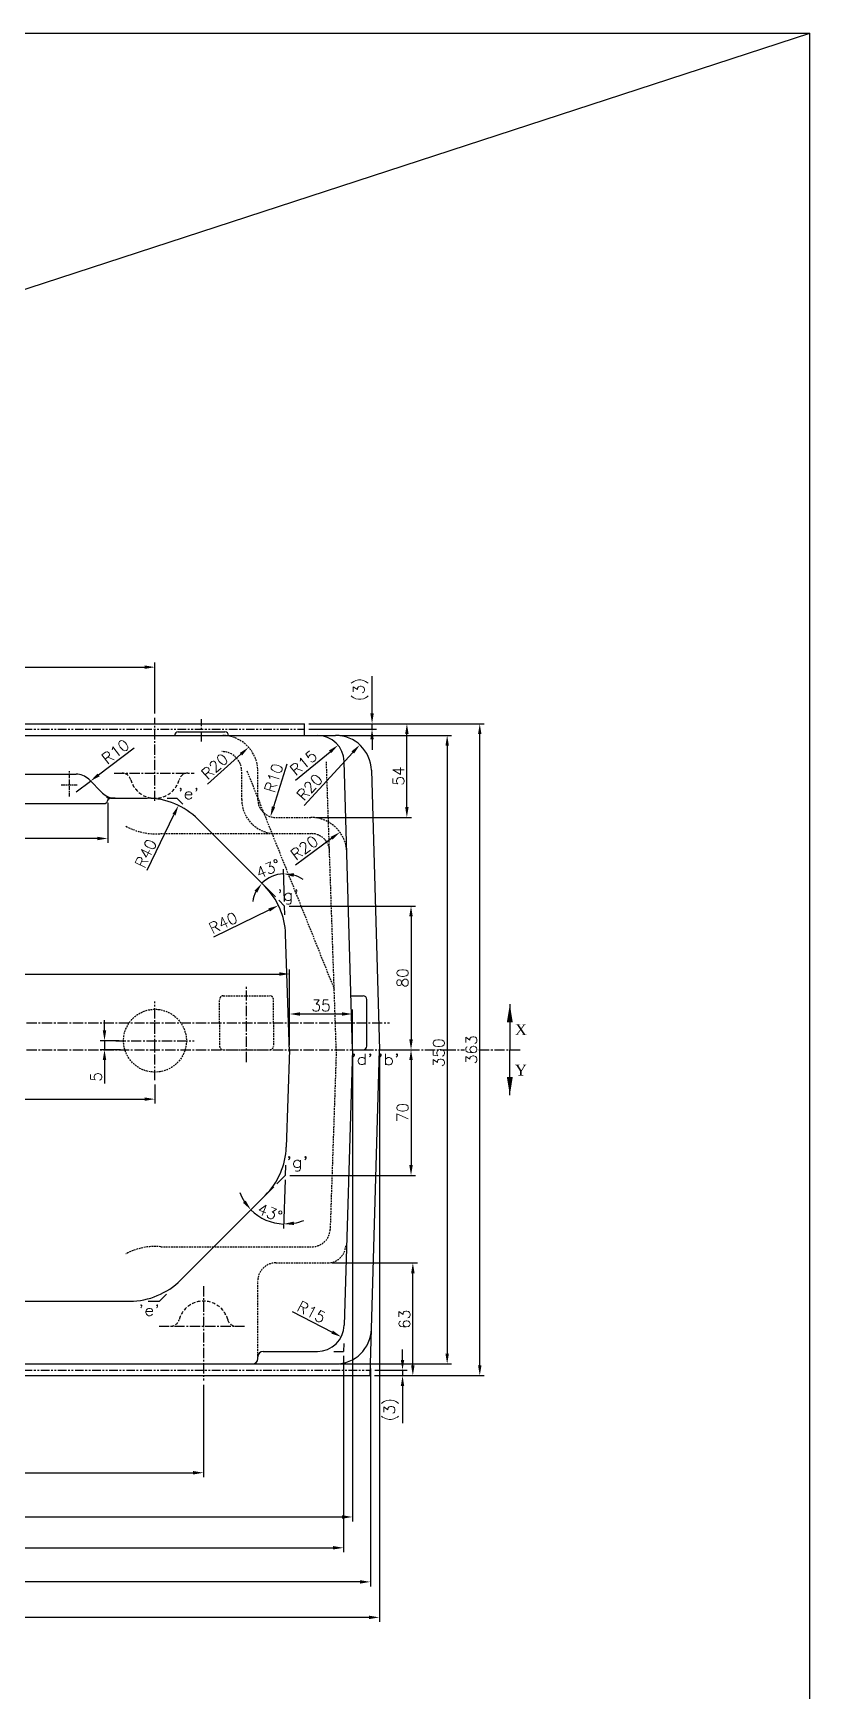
# Model space of a CAD drawing. Header units: millimetres. Extents: x -3508 to 12243, y -3609 to 4092.
# Drawn here: x 7587 to 8020, y 3169 to 4092 of the extents above; entities that cross this region are included whole.
import ezdxf

# ---------------------------------------------------------------- set-up
doc = ezdxf.new("R2010")
doc.units = ezdxf.units.MM
doc.header["$LTSCALE"] = 0.3
doc.header["$PDSIZE"] = -50
for name, pattern in [('CENTER2', [28.575, 19.05, -3.175, 3.175, -3.175]), ('HIDDEN', [9.525, 6.35, -3.175]), ('HIDDEN2', [4.7625, 3.175, -1.5875]), ('PHANTOM2', [31.75, 15.875, -3.175, 3.175, -3.175, 3.175, -3.175])]:
    doc.linetypes.add(name, pattern=pattern)
for name, color, linetype in [('center', 1, 'CENTER2'), ('CHAIN ...', 8, 'PHANTOM2'), ('h', 4, 'HIDDEN'), ('hidden', 4, 'HIDDEN2'), ('ht', 6, 'Continuous')]:
    doc.layers.add(name, color=color, linetype=linetype)
doc.styles.add('ROMANTIC', font='romantic.ttf')
doc.styles.add('rs', font='romans.shx')
doc.styles.get("Standard").update_dxf_attribs({"font": 'romans.shx', "width": 1.2})
doc.dimstyles.new('ISO-25', dxfattribs={"dimscale": 2.5, "dimtxt": 2.5, "dimasz": 2.5, "dimexe": 0.7, "dimexo": 0.625, "dimtad": 1, "dimdec": 3, "dimlfac": -1, "dimzin": 9, "dimdsep": 46, "dimtxsty": 'Standard', "dimcen": 2.5, "dimclrd": 1, "dimclre": 1, "dimclrt": 7, "dimazin": 0, "dimtfac": 0.65, "dimtdec": 3, "dimtmove": 0, "dimatfit": 3, "dimfxl": 0, "dimtolj": 1, "dimarcsym": 0})
doc.dimstyles.new('sarab', dxfattribs={"dimscale": 3, "dimtxt": 2.5, "dimasz": 2.3, "dimexe": 1, "dimexo": 1, "dimtad": 1, "dimdec": 3, "dimdsep": 46, "dimtxsty": 'rs', "dimcen": 0, "dimclrd": 1, "dimclre": 1, "dimclrt": 7, "dimadec": 3, "dimazin": 2, "dimtfac": 1, "dimtdec": 3, "dimtmove": 0, "dimatfit": 3, "dimfxl": 0, "dimarcsym": 0})

# ---------------------------------------------------------------- blocks, each defined once
blk = doc.blocks.new('*D477')
at = {"color": 1, "lineweight": -2, "transparency": 16777216}
for p, q in [((7759.9, 3355.27), (7759.9, 3245.92)), ((7170.9, 3292.27), (7170.9, 3245.92)), ((7176.65, 3248.42), (7754.15, 3248.42))]:
    blk.add_line(p, q, dxfattribs=at)
at = {"color": 1, "transparency": 16777216}
for points in [[(7176.65, 3249.38), (7176.65, 3247.47), (7170.9, 3248.42)], [(7754.15, 3249.38), (7754.15, 3247.47), (7759.9, 3248.42)]]:
    blk.add_solid(points, dxfattribs=at)
at = {"layer": 'Defpoints', "color": 0, "transparency": 16777216}
for p in [(7759.9, 3357.77), (7170.9, 3294.77), (7759.9, 3248.42)]:
    blk.add_point(p, dxfattribs=at)
at = {"color": 7, "transparency": 16777216, "insert": (7468.62, 3253.11), "char_height": 6.25, "attachment_point": 5, "style": 'rs'}
blk.add_mtext('589', dxfattribs=at)
blk = doc.blocks.new('*D384')
at = {"color": 1, "lineweight": -2, "transparency": 16777216}
for p, q in [((7774.9, 3348.27), (7774.9, 3226.94)), ((7170.9, 3292.27), (7170.9, 3226.94)), ((7769.15, 3229.44), (7176.65, 3229.44))]:
    blk.add_line(p, q, dxfattribs=at)
at = {"color": 1, "transparency": 16777216}
for points in [[(7176.65, 3230.4), (7176.65, 3228.48), (7170.9, 3229.44)], [(7769.15, 3230.4), (7769.15, 3228.48), (7774.9, 3229.44)]]:
    blk.add_solid(points, dxfattribs=at)
at = {"layer": 'Defpoints', "color": 0, "transparency": 16777216}
for p in [(7774.9, 3350.77), (7170.9, 3294.77), (7170.9, 3229.44)]:
    blk.add_point(p, dxfattribs=at)
at = {"color": 7, "transparency": 16777216, "insert": (7477.29, 3234.13), "char_height": 6.25, "attachment_point": 5, "style": 'rs'}
blk.add_mtext('604', dxfattribs=at)
blk = doc.blocks.new('*D478')
at = {"color": 1, "lineweight": -2, "transparency": 16777216}
for p, q in [((7779.9, 3523.27), (7779.9, 3207.16)), ((7170.9, 3292.27), (7170.9, 3207.16)), ((7774.15, 3209.66), (7176.65, 3209.66))]:
    blk.add_line(p, q, dxfattribs=at)
at = {"color": 1, "transparency": 16777216}
for points in [[(7176.65, 3210.62), (7176.65, 3208.7), (7170.9, 3209.66)], [(7774.15, 3210.62), (7774.15, 3208.7), (7779.9, 3209.66)]]:
    blk.add_solid(points, dxfattribs=at)
at = {"layer": 'Defpoints', "color": 0, "transparency": 16777216}
for p in [(7779.9, 3525.77), (7170.9, 3294.77), (7170.9, 3209.66)]:
    blk.add_point(p, dxfattribs=at)
at = {"color": 7, "transparency": 16777216, "insert": (7476.89, 3214.35), "char_height": 6.25, "attachment_point": 5, "style": 'rs'}
blk.add_mtext('609', dxfattribs=at)
blk = doc.blocks.new('*D479')
at = {"color": 1, "lineweight": -2, "transparency": 16777216}
for p, q in [((7626.79, 3536.52), (7626.79, 3542.27)), ((7634.9, 3530.77), (7624.29, 3530.77)), ((7626.79, 3530.77), (7626.79, 3525.77)), ((7635.63, 3525.77), (7624.29, 3525.77)), ((7626.79, 3520.02), (7626.79, 3506.98))]:
    blk.add_line(p, q, dxfattribs=at)
at = {"color": 1, "transparency": 16777216}
for points in [[(7625.83, 3536.52), (7627.75, 3536.52), (7626.79, 3530.77)], [(7625.83, 3520.02), (7627.75, 3520.02), (7626.79, 3525.77)]]:
    blk.add_solid(points, dxfattribs=at)
at = {"layer": 'Defpoints', "color": 0, "transparency": 16777216}
for p in [(7637.4, 3530.77), (7626.79, 3525.77), (7638.13, 3525.77)]:
    blk.add_point(p, dxfattribs=at)
at = {"color": 7, "transparency": 16777216, "insert": (7622.1, 3510.63), "char_height": 6.25, "attachment_point": 5, "rotation": 90, "style": 'rs'}
blk.add_mtext('5', dxfattribs=at)
blk = doc.blocks.new('*D487')
at = {"color": 1, "lineweight": -2, "transparency": 16777216}
for p, q in [((7729.88, 3528.27), (7729.88, 3548.15)), ((7735.63, 3545.65), (7759.15, 3545.65)), ((7764.9, 3528.27), (7764.9, 3548.15))]:
    blk.add_line(p, q, dxfattribs=at)
at = {"color": 1, "transparency": 16777216}
for points in [[(7735.63, 3546.6), (7735.63, 3544.69), (7729.88, 3545.65)], [(7759.15, 3546.6), (7759.15, 3544.69), (7764.9, 3545.65)]]:
    blk.add_solid(points, dxfattribs=at)
at = {"layer": 'Defpoints', "color": 0, "transparency": 16777216}
for p in [(7764.9, 3545.65), (7729.88, 3525.77), (7764.9, 3525.77)]:
    blk.add_point(p, dxfattribs=at)
at = {"color": 7, "transparency": 16777216, "insert": (7747.39, 3550.33), "char_height": 6.25, "attachment_point": 5, "style": 'rs'}
blk.add_mtext('35', dxfattribs=at)
blk = doc.blocks.new('*D707')
at = {"color": 1, "lineweight": -2, "transparency": 16777216}
for p, q in [((7654.9, 3506.39), (7654.9, 3495.74)), ((7356.65, 3498.24), (7649.15, 3498.24))]:
    blk.add_line(p, q, dxfattribs=at)
at = {"color": 1, "transparency": 16777216}
for points in [[(7356.65, 3499.2), (7356.65, 3497.29), (7350.9, 3498.24)], [(7649.15, 3499.2), (7649.15, 3497.29), (7654.9, 3498.24)]]:
    blk.add_solid(points, dxfattribs=at)
at = {"layer": 'Defpoints', "color": 0, "transparency": 16777216}
for p in [(7654.9, 3508.89), (7350.9, 3498.24), (7654.9, 3498.24)]:
    blk.add_point(p, dxfattribs=at)
at = {"color": 7, "transparency": 16777216, "insert": (7502.9, 3502.93), "char_height": 6.25, "attachment_point": 5, "style": 'rs'}
blk.add_mtext('304', dxfattribs=at)
blk = doc.blocks.new('*D708')
at = {"color": 1, "lineweight": -2, "transparency": 16777216}
for p, q in [((7199.9, 3523.27), (7199.9, 3263.07)), ((7764.9, 3523.27), (7764.9, 3263.07)), ((7205.65, 3265.57), (7759.15, 3265.57))]:
    blk.add_line(p, q, dxfattribs=at)
at = {"color": 1, "transparency": 16777216}
for points in [[(7205.65, 3266.53), (7205.65, 3264.61), (7199.9, 3265.57)], [(7759.15, 3266.53), (7759.15, 3264.61), (7764.9, 3265.57)]]:
    blk.add_solid(points, dxfattribs=at)
at = {"layer": 'Defpoints', "color": 0, "transparency": 16777216}
for p in [(7199.9, 3525.77), (7764.9, 3525.77), (7764.9, 3265.57)]:
    blk.add_point(p, dxfattribs=at)
at = {"color": 7, "transparency": 16777216, "insert": (7484.48, 3270.26), "char_height": 6.25, "attachment_point": 5, "style": 'rs'}
blk.add_mtext('565', dxfattribs=at)
blk = doc.blocks.new('*D711')
at = {"color": 1, "lineweight": -2, "transparency": 16777216}
for p, q in [((7520.4, 3661.57), (7520.4, 3640.87)), ((7628.57, 3663.27), (7628.57, 3640.87)), ((7622.82, 3643.37), (7526.15, 3643.37))]:
    blk.add_line(p, q, dxfattribs=at)
at = {"color": 1, "transparency": 16777216}
for points in [[(7526.15, 3644.33), (7526.15, 3642.41), (7520.4, 3643.37)], [(7622.82, 3644.33), (7622.82, 3642.41), (7628.57, 3643.37)]]:
    blk.add_solid(points, dxfattribs=at)
at = {"layer": 'Defpoints', "color": 0, "transparency": 16777216}
for p in [(7628.57, 3665.77), (7520.4, 3664.07), (7520.4, 3643.37)]:
    blk.add_point(p, dxfattribs=at)
at = {"color": 7, "transparency": 16777216, "insert": (7574.49, 3648.06), "char_height": 6.25, "attachment_point": 5, "style": 'rs'}
blk.add_mtext('108', dxfattribs=at)
blk = doc.blocks.new('*D712')
at = {"color": 1, "lineweight": -2, "transparency": 16777216}
for p, q in [((7729.64, 3605.77), (7800.02, 3605.77)), ((7797.52, 3600.02), (7797.52, 3531.52)), ((7782.4, 3525.77), (7800.02, 3525.77))]:
    blk.add_line(p, q, dxfattribs=at)
at = {"color": 1, "transparency": 16777216}
for points in [[(7796.56, 3600.02), (7798.48, 3600.02), (7797.52, 3605.77)], [(7796.56, 3531.52), (7798.48, 3531.52), (7797.52, 3525.77)]]:
    blk.add_solid(points, dxfattribs=at)
at = {"layer": 'Defpoints', "color": 0, "transparency": 16777216}
for p in [(7727.14, 3605.77), (7779.9, 3525.77), (7797.52, 3525.77)]:
    blk.add_point(p, dxfattribs=at)
at = {"color": 7, "transparency": 16777216, "insert": (7792.83, 3565.77), "char_height": 6.25, "attachment_point": 5, "rotation": 90, "style": 'rs'}
blk.add_mtext('80', dxfattribs=at)
blk = doc.blocks.new('*D713')
at = {"color": 1, "lineweight": -2, "transparency": 16777216}
for p, q in [((7797.52, 3520.02), (7797.52, 3461.52)), ((7729.98, 3455.77), (7800.02, 3455.77))]:
    blk.add_line(p, q, dxfattribs=at)
at = {"color": 1, "transparency": 16777216}
for points in [[(7796.56, 3520.02), (7798.48, 3520.02), (7797.52, 3525.77)], [(7796.56, 3461.52), (7798.48, 3461.52), (7797.52, 3455.77)]]:
    blk.add_solid(points, dxfattribs=at)
at = {"layer": 'Defpoints', "color": 0, "transparency": 16777216}
for p in [(7797.52, 3525.77), (7727.48, 3455.77), (7797.52, 3455.77)]:
    blk.add_point(p, dxfattribs=at)
at = {"color": 7, "transparency": 16777216, "insert": (7792.83, 3490.77), "char_height": 6.25, "attachment_point": 5, "rotation": 90, "style": 'rs'}
blk.add_mtext('70', dxfattribs=at)
blk = doc.blocks.new('*D714')
at = {"color": 1, "lineweight": -2, "transparency": 16777216}
for p, q in [((7722.08, 3610.83), (7712.67, 3620.24)), ((7727.05, 3608.27), (7726.44, 3626.21))]:
    blk.add_line(p, q, dxfattribs=at)
for start, end in [(91.96366, 135), (55.10481, 73.53423), (153.42942, 171.85885)]:
    blk.add_arc((7727.14, 3605.77), 17.95, start, end, dxfattribs=at)
at = {"color": 1, "transparency": 16777216}
for points in [[(7710.3, 3614.36), (7711.86, 3613.24), (7714.44, 3618.47)], [(7732.1, 3622.04), (7732.35, 3623.94), (7726.52, 3623.72)]]:
    blk.add_solid(points, dxfattribs=at)
at = {"layer": 'Defpoints', "color": 0, "transparency": 16777216}
for p in [(7722.1, 3623), (7723.85, 3609.06), (7727.14, 3605.77), (7727.14, 3605.77), (7727.31, 3600.87)]:
    blk.add_point(p, dxfattribs=at)
at = {"color": 7, "transparency": 16777216, "insert": (7718.04, 3626.51), "char_height": 6.25, "attachment_point": 5, "rotation": 23.69361, "style": 'rs'}
blk.add_mtext('43%%D', dxfattribs=at)
blk = doc.blocks.new('*D715')
at = {"color": 1, "lineweight": -2, "transparency": 16777216}
for p, q in [((7727.39, 3453.27), (7726.47, 3426.21)), ((7721.09, 3449.38), (7706.56, 3434.86))]:
    blk.add_line(p, q, dxfattribs=at)
for start, end in [(200.62356, 212.81178), (225, 268.03634), (280.22456, 292.41278)]:
    blk.add_arc((7727.48, 3455.77), 27.08, start, end, dxfattribs=at)
at = {"color": 1, "transparency": 16777216}
for points in [[(7705.47, 3441.7), (7703.97, 3440.5), (7708.33, 3436.62)], [(7732.36, 3428.17), (7732.22, 3430.08), (7726.55, 3428.71)]]:
    blk.add_solid(points, dxfattribs=at)
at = {"layer": 'Defpoints', "color": 0, "transparency": 16777216}
for p in [(7727.68, 3461.5), (7727.48, 3455.77), (7727.48, 3455.77), (7722.86, 3451.15), (7713.67, 3432.48)]:
    blk.add_point(p, dxfattribs=at)
at = {"color": 7, "transparency": 16777216, "insert": (7718.96, 3435.06), "char_height": 6.25, "attachment_point": 5, "rotation": 337.63419, "style": 'rs'}
blk.add_mtext('43%%D', dxfattribs=at)
blk = doc.blocks.new('*D716')
at = {"color": 1, "lineweight": -2, "transparency": 16777216}
for p, q in [((7757.96, 3700.77), (7820.15, 3700.77)), ((7817.65, 3695.02), (7817.65, 3356.52)), ((7757.96, 3350.77), (7820.15, 3350.77))]:
    blk.add_line(p, q, dxfattribs=at)
at = {"color": 1, "transparency": 16777216}
for points in [[(7816.7, 3695.02), (7818.61, 3695.02), (7817.65, 3700.77)], [(7816.7, 3356.52), (7818.61, 3356.52), (7817.65, 3350.77)]]:
    blk.add_solid(points, dxfattribs=at)
at = {"layer": 'Defpoints', "color": 0, "transparency": 16777216}
for p in [(7755.46, 3700.77), (7755.46, 3350.77), (7817.65, 3350.77)]:
    blk.add_point(p, dxfattribs=at)
at = {"color": 7, "transparency": 16777216, "insert": (7812.97, 3524.05), "char_height": 6.25, "attachment_point": 5, "rotation": 90, "style": 'rs'}
blk.add_mtext('350', dxfattribs=at)
blk = doc.blocks.new('*D717')
at = {"color": 1, "lineweight": -2, "transparency": 16777216}
for p, q in [((7740.65, 3707.27), (7838.3, 3707.27)), ((7835.8, 3350.02), (7835.8, 3701.52)), ((7777.21, 3344.27), (7838.3, 3344.27))]:
    blk.add_line(p, q, dxfattribs=at)
at = {"color": 1, "transparency": 16777216}
for points in [[(7834.84, 3701.52), (7836.76, 3701.52), (7835.8, 3707.27)], [(7834.84, 3350.02), (7836.76, 3350.02), (7835.8, 3344.27)]]:
    blk.add_solid(points, dxfattribs=at)
at = {"layer": 'Defpoints', "color": 0, "transparency": 16777216}
for p in [(7738.15, 3707.27), (7835.8, 3707.27), (7774.71, 3344.27)]:
    blk.add_point(p, dxfattribs=at)
at = {"color": 7, "transparency": 16777216, "insert": (7831.11, 3525.77), "char_height": 6.25, "attachment_point": 5, "rotation": 90, "style": 'rs'}
blk.add_mtext('363', dxfattribs=at)
blk = doc.blocks.new('*D718')
at = {"color": 1, "lineweight": -2, "transparency": 16777216}
for p, q in [((7775.81, 3713.02), (7775.81, 3733.8)), ((7740.65, 3707.27), (7778.31, 3707.27)), ((7740.65, 3704.27), (7778.31, 3704.27)), ((7775.81, 3704.27), (7775.81, 3707.27)), ((7775.81, 3698.52), (7775.81, 3692.77))]:
    blk.add_line(p, q, dxfattribs=at)
at = {"color": 1, "transparency": 16777216}
for points in [[(7774.86, 3713.02), (7776.77, 3713.02), (7775.81, 3707.27)], [(7774.86, 3698.52), (7776.77, 3698.52), (7775.81, 3704.27)]]:
    blk.add_solid(points, dxfattribs=at)
at = {"layer": 'Defpoints', "color": 0, "transparency": 16777216}
for p in [(7738.15, 3707.27), (7738.15, 3704.27), (7775.81, 3707.27)]:
    blk.add_point(p, dxfattribs=at)
at = {"color": 7, "transparency": 16777216, "insert": (7769.49, 3726.29), "char_height": 6.25, "attachment_point": 5, "rotation": 90, "style": 'rs'}
blk.add_mtext('(3)', dxfattribs=at)
blk = doc.blocks.new('*D719')
at = {"color": 1, "lineweight": -2, "transparency": 16777216}
for p, q in [((7792.79, 3353.02), (7792.79, 3358.77)), ((7777.21, 3344.27), (7795.29, 3344.27)), ((7777.3, 3347.27), (7795.29, 3347.27)), ((7792.79, 3347.27), (7792.79, 3344.27)), ((7792.79, 3338.52), (7792.79, 3317.74))]:
    blk.add_line(p, q, dxfattribs=at)
at = {"color": 1, "transparency": 16777216}
for points in [[(7791.83, 3353.02), (7793.74, 3353.02), (7792.79, 3347.27)], [(7791.83, 3338.52), (7793.74, 3338.52), (7792.79, 3344.27)]]:
    blk.add_solid(points, dxfattribs=at)
at = {"layer": 'Defpoints', "color": 0, "transparency": 16777216}
for p in [(7774.71, 3344.27), (7774.8, 3347.27), (7792.79, 3344.27)]:
    blk.add_point(p, dxfattribs=at)
at = {"color": 7, "transparency": 16777216, "insert": (7786.46, 3325.26), "char_height": 6.25, "attachment_point": 5, "rotation": 90, "style": 'rs'}
blk.add_mtext('(3)', dxfattribs=at)
blk = doc.blocks.new('*D720')
at = {"color": 1, "lineweight": -2, "transparency": 16777216}
blk.add_line((7687.7, 3588.64), (7718.52, 3603.59), dxfattribs=at)
at = {"color": 1, "transparency": 16777216}
blk.add_solid([(7718.1, 3604.45), (7718.93, 3602.73), (7723.69, 3606.1)], dxfattribs=at)
at = {"layer": 'Defpoints', "color": 0, "transparency": 16777216}
for p in [(7723.69, 3606.1), (7687.7, 3588.64)]:
    blk.add_point(p, dxfattribs=at)
at = {"color": 7, "transparency": 16777216, "insert": (7692.87, 3596.36), "char_height": 6.25, "attachment_point": 5, "rotation": 25.88235, "style": 'rs'}
blk.add_mtext('R40', dxfattribs=at)
blk = doc.blocks.new('*D721')
at = {"color": 1, "lineweight": -2, "transparency": 16777216}
blk.add_line((7650.57, 3625.77), (7665.5, 3656.6), dxfattribs=at)
at = {"color": 1, "transparency": 16777216}
blk.add_solid([(7664.63, 3657.02), (7666.36, 3656.18), (7668, 3661.77)], dxfattribs=at)
at = {"layer": 'Defpoints', "color": 0, "transparency": 16777216}
for p in [(7668, 3661.77), (7650.57, 3625.77)]:
    blk.add_point(p, dxfattribs=at)
at = {"color": 7, "transparency": 16777216, "insert": (7649.84, 3635.03), "char_height": 6.25, "attachment_point": 5, "rotation": 64.16157, "style": 'rs'}
blk.add_mtext('R40', dxfattribs=at)
blk = doc.blocks.new('*D722')
at = {"color": 1, "lineweight": -2, "transparency": 16777216}
for p, q in [((7623.5, 3678.77), (7643.4, 3693.8)), ((7610.93, 3669.27), (7618.91, 3675.3))]:
    blk.add_line(p, q, dxfattribs=at)
at = {"color": 1, "transparency": 16777216}
blk.add_solid([(7622.92, 3679.53), (7624.08, 3678), (7618.91, 3675.3)], dxfattribs=at)
at = {"layer": 'Defpoints', "color": 0, "transparency": 16777216}
for p in [(7618.91, 3675.3), (7610.93, 3669.27)]:
    blk.add_point(p, dxfattribs=at)
at = {"color": 7, "transparency": 16777216, "insert": (7632.92, 3691.76), "char_height": 6.25, "attachment_point": 5, "rotation": 37.06662, "style": 'rs'}
blk.add_mtext('R10', dxfattribs=at)
blk = doc.blocks.new('*D553')
at = {"color": 1, "lineweight": -2, "transparency": 16777216}
for p, q in [((7681.9, 3339.08), (7681.9, 3287.7)), ((7330.9, 3304.33), (7330.9, 3287.7)), ((7336.65, 3290.2), (7676.15, 3290.2))]:
    blk.add_line(p, q, dxfattribs=at)
at = {"color": 1, "transparency": 16777216}
for points in [[(7336.65, 3291.16), (7336.65, 3289.24), (7330.9, 3290.2)], [(7676.15, 3291.16), (7676.15, 3289.24), (7681.9, 3290.2)]]:
    blk.add_solid(points, dxfattribs=at)
at = {"layer": 'Defpoints', "color": 0, "transparency": 16777216}
for p in [(7681.9, 3341.58), (7330.9, 3306.83), (7681.9, 3290.2)]:
    blk.add_point(p, dxfattribs=at)
at = {"color": 7, "transparency": 16777216, "insert": (7505.24, 3294.89), "char_height": 6.25, "attachment_point": 5, "style": 'rs'}
blk.add_mtext('351', dxfattribs=at)
blk = doc.blocks.new('*D555')
at = {"color": 1, "lineweight": -2, "transparency": 16777216}
for p, q in [((7350.9, 3718.39), (7350.9, 3741.28)), ((7356.65, 3738.78), (7649.15, 3738.78)), ((7654.9, 3713), (7654.9, 3741.28))]:
    blk.add_line(p, q, dxfattribs=at)
at = {"color": 1, "transparency": 16777216}
for points in [[(7356.65, 3739.73), (7356.65, 3737.82), (7350.9, 3738.78)], [(7649.15, 3739.73), (7649.15, 3737.82), (7654.9, 3738.78)]]:
    blk.add_solid(points, dxfattribs=at)
at = {"layer": 'Defpoints', "color": 0, "transparency": 16777216}
for p in [(7654.9, 3738.78), (7350.9, 3715.89), (7654.9, 3710.5)]:
    blk.add_point(p, dxfattribs=at)
at = {"color": 7, "transparency": 16777216, "insert": (7502.9, 3743.46), "char_height": 6.25, "attachment_point": 5, "style": 'rs'}
blk.add_mtext('304', dxfattribs=at)
blk = doc.blocks.new('*D561')
at = {"color": 1, "lineweight": -2, "transparency": 16777216}
blk.add_line((7684.25, 3673.62), (7702.79, 3690.3), dxfattribs=at)
at = {"color": 1, "transparency": 16777216}
blk.add_solid([(7702.15, 3691.02), (7703.43, 3689.59), (7707.07, 3694.15)], dxfattribs=at)
at = {"layer": 'Defpoints', "color": 0, "transparency": 16777216}
for p in [(7707.07, 3694.15), (7692.2, 3680.77)]:
    blk.add_point(p, dxfattribs=at)
at = {"color": 7, "transparency": 16777216, "insert": (7688.25, 3683.52), "char_height": 6.25, "attachment_point": 5, "rotation": 41.97907, "style": 'rs'}
blk.add_mtext('R20', dxfattribs=at)
blk = doc.blocks.new('*D562')
at = {"color": 1, "lineweight": -2, "transparency": 16777216}
blk.add_line((7728.38, 3684.83), (7720.93, 3661.02), dxfattribs=at)
at = {"color": 1, "transparency": 16777216}
blk.add_solid([(7720.02, 3661.3), (7721.85, 3660.73), (7719.21, 3655.53)], dxfattribs=at)
at = {"layer": 'Defpoints', "color": 0, "transparency": 16777216}
for p in [(7722.2, 3665.07), (7719.21, 3655.53)]:
    blk.add_point(p, dxfattribs=at)
at = {"color": 7, "transparency": 16777216, "insert": (7721.04, 3677.06), "char_height": 6.25, "attachment_point": 5, "rotation": 72.62945, "style": 'rs'}
blk.add_mtext('R10', dxfattribs=at)
blk = doc.blocks.new('*D563')
at = {"color": 1, "lineweight": -2, "transparency": 16777216}
blk.add_line((7733.23, 3675.77), (7752.45, 3691.67), dxfattribs=at)
at = {"color": 1, "transparency": 16777216}
blk.add_solid([(7751.84, 3692.41), (7753.06, 3690.93), (7756.88, 3695.33)], dxfattribs=at)
at = {"layer": 'Defpoints', "color": 0, "transparency": 16777216}
for p in [(7756.88, 3695.33), (7745.32, 3685.77)]:
    blk.add_point(p, dxfattribs=at)
at = {"color": 7, "transparency": 16777216, "insert": (7737.64, 3685.5), "char_height": 6.25, "attachment_point": 5, "rotation": 39.59262, "style": 'rs'}
blk.add_mtext('R15', dxfattribs=at)
blk = doc.blocks.new('*D564')
at = {"color": 1, "lineweight": -2, "transparency": 16777216}
blk.add_line((7733.14, 3628.76), (7753.27, 3643.49), dxfattribs=at)
at = {"color": 1, "transparency": 16777216}
blk.add_solid([(7752.71, 3644.26), (7753.84, 3642.71), (7757.91, 3646.88)], dxfattribs=at)
at = {"layer": 'Defpoints', "color": 0, "transparency": 16777216}
for p in [(7757.91, 3646.88), (7741.77, 3635.07)]:
    blk.add_point(p, dxfattribs=at)
at = {"color": 7, "transparency": 16777216, "insert": (7738.12, 3638.21), "char_height": 6.25, "attachment_point": 5, "rotation": 36.18514, "style": 'rs'}
blk.add_mtext('R20', dxfattribs=at)
blk = doc.blocks.new('*D565')
at = {"color": 1, "lineweight": -2, "transparency": 16777216}
blk.add_line((7731.4, 3379.99), (7753.55, 3368.52), dxfattribs=at)
at = {"color": 1, "transparency": 16777216}
blk.add_solid([(7754, 3369.37), (7753.11, 3367.67), (7758.66, 3365.88)], dxfattribs=at)
at = {"layer": 'Defpoints', "color": 0, "transparency": 16777216}
for p in [(7745.34, 3372.77), (7758.66, 3365.88)]:
    blk.add_point(p, dxfattribs=at)
at = {"color": 7, "transparency": 16777216, "insert": (7742.08, 3379.74), "char_height": 6.25, "attachment_point": 5, "rotation": 332.63068, "style": 'rs'}
blk.add_mtext('R15', dxfattribs=at)
blk = doc.blocks.new('*D566')
at = {"color": 1, "lineweight": -2, "transparency": 16777216}
for p, q in [((7740.65, 3707.27), (7797.71, 3707.27)), ((7795.21, 3660.82), (7795.21, 3701.52)), ((7744.27, 3655.07), (7797.71, 3655.07))]:
    blk.add_line(p, q, dxfattribs=at)
at = {"color": 1, "transparency": 16777216}
for points in [[(7794.26, 3701.52), (7796.17, 3701.52), (7795.21, 3707.27)], [(7794.26, 3660.82), (7796.17, 3660.82), (7795.21, 3655.07)]]:
    blk.add_solid(points, dxfattribs=at)
at = {"layer": 'Defpoints', "color": 0, "transparency": 16777216}
for p in [(7738.15, 3707.27), (7795.21, 3707.27), (7741.77, 3655.07)]:
    blk.add_point(p, dxfattribs=at)
at = {"color": 7, "transparency": 16777216, "insert": (7790.53, 3678.14), "char_height": 6.25, "attachment_point": 5, "rotation": 90, "style": 'rs'}
blk.add_mtext('54', dxfattribs=at)
blk = doc.blocks.new('*D567')
at = {"color": 1, "lineweight": -2, "transparency": 16777216}
for p, q in [((7753.67, 3407.07), (7801.04, 3407.07)), ((7798.54, 3350.02), (7798.54, 3401.32)), ((7777.21, 3344.27), (7801.04, 3344.27))]:
    blk.add_line(p, q, dxfattribs=at)
at = {"color": 1, "transparency": 16777216}
for points in [[(7797.58, 3401.32), (7799.5, 3401.32), (7798.54, 3407.07)], [(7797.58, 3350.02), (7799.5, 3350.02), (7798.54, 3344.27)]]:
    blk.add_solid(points, dxfattribs=at)
at = {"layer": 'Defpoints', "color": 0, "transparency": 16777216}
for p in [(7751.17, 3407.07), (7798.54, 3407.07), (7774.71, 3344.27)]:
    blk.add_point(p, dxfattribs=at)
at = {"color": 7, "transparency": 16777216, "insert": (7793.85, 3375.67), "char_height": 6.25, "attachment_point": 5, "rotation": 90, "style": 'rs'}
blk.add_mtext('63', dxfattribs=at)
blk = doc.blocks.new('*D568')
at = {"color": 1, "lineweight": -2, "transparency": 16777216}
blk.add_line((7738.02, 3661.73), (7765.09, 3691.28), dxfattribs=at)
at = {"color": 1, "transparency": 16777216}
blk.add_solid([(7764.38, 3691.93), (7765.8, 3690.63), (7768.98, 3695.52)], dxfattribs=at)
at = {"layer": 'Defpoints', "color": 0, "transparency": 16777216}
for p in [(7768.98, 3695.52), (7755.46, 3680.77)]:
    blk.add_point(p, dxfattribs=at)
at = {"color": 7, "transparency": 16777216, "insert": (7741.05, 3671.98), "char_height": 6.25, "attachment_point": 5, "rotation": 47.50206, "style": 'rs'}
blk.add_mtext('R20', dxfattribs=at)
blk = doc.blocks.new('*D630')
at = {"layer": 'Defpoints', "color": 0, "transparency": 16777216}
for p in [(7729.88, 3567.92), (7350.9, 3525.77), (7729.88, 3525.77)]:
    blk.add_point(p, dxfattribs=at)
at = {"layer": 'ht', "color": 1, "lineweight": -2, "transparency": 16777216}
for p, q in [((7350.9, 3528.27), (7350.9, 3570.42)), ((7356.65, 3567.92), (7724.13, 3567.92)), ((7729.88, 3528.27), (7729.88, 3570.42))]:
    blk.add_line(p, q, dxfattribs=at)
at = {"layer": 'ht', "color": 1, "transparency": 16777216}
for points in [[(7356.65, 3568.88), (7356.65, 3566.96), (7350.9, 3567.92)], [(7724.13, 3568.88), (7724.13, 3566.96), (7729.88, 3567.92)]]:
    blk.add_solid(points, dxfattribs=at)
at = {"layer": 'ht', "color": 7, "transparency": 16777216, "insert": (7540.39, 3572.61), "char_height": 6.25, "attachment_point": 5, "style": 'rs'}
blk.add_mtext('379', dxfattribs=at)
blk = doc.blocks.new('_DatumFilled')
at = {"color": 0, "linetype": 'ByBlock'}
blk.add_solid([(0, 0.58), (-1, 0), (0, -0.58)], dxfattribs=at)

msp = doc.modelspace()

# ---------------------------------------------------------------- linework, layer by layer
for p, q in [((2666.3122, 4091.8082), (8019.6586, 4091.8082)), ((2666.3122, 2346.5266), (8019.6586, 4091.8082)), ((8019.6586, 2346.5266), (8019.6586, 4091.8082)), ((7277.0048, 3707.2725), (7738.1505, 3707.2725)), ((7667.9005, 3702.7725), (7693.9005, 3702.7725)), ((7738.1505, 3700.7725), (7738.1505, 3707.2725)), ((7245.7176, 3700.7725), (7755.4637, 3700.7725)), ((7764.9005, 3525.7725), (7760.3168, 3686.2009)), ((7538.0426, 3679.2725), (7610.9302, 3679.2725)), ((7618.0013, 3676.3435), (7625.6434, 3668.7014)), ((7775.4556, 3681.3437), (7779.9005, 3525.7725)), ((7627.8605, 3666.4843), (7628.5723, 3665.7725)), ((7629.6123, 3665.7725), (7628.5723, 3665.7725)), ((7630.4005, 3665.7725), (7650.5685, 3665.7725)), ((7632.7145, 3665.7725), (7630.4005, 3665.7725)), ((7661.6828, 3665.7725), (7667.1371, 3665.7725)), ((7670.4405, 3662.469), (7667.1371, 3665.7725)), ((7522.2162, 3662.7725), (7626.5847, 3662.7725)), ((7715.9852, 3616.9243), (7678.8528, 3654.0567)), ((7727.1371, 3605.7725), (7723.8482, 3609.0613)), ((7727.3053, 3600.8657), (7727.1371, 3605.7725)), ((7729.921, 3524.5732), (7727.6775, 3590.0106)), ((7764.0433, 3555.7725), (7770.9005, 3555.7725)), ((7772.9005, 3527.7725), (7772.9005, 3553.7725)), ((7729.8799, 3525.7725), (7728.0203, 3471.5343)), ((7764.9005, 3525.7725), (7760.3361, 3372.4099)), ((7764.9005, 3525.7725), (7770.9005, 3525.7725)), ((7774.7148, 3344.2725), (7779.9005, 3525.7725)), ((7727.6761, 3461.4951), (7727.4799, 3455.7725)), ((7727.4799, 3455.7725), (7722.8571, 3451.1497)), ((7716.3281, 3444.6206), (7669.1956, 3397.4882)), ((7661.2853, 3389.5778), (7657.4799, 3385.7725)), ((7268.0699, 3385.7725), (7640.9114, 3385.7725)), ((7651.0263, 3385.7725), (7657.4799, 3385.7725)), ((7760.0325, 3362.2082), (7759.9005, 3357.7725)), ((7245.7176, 3350.7725), (7755.4637, 3350.7725)), ((7715.2005, 3357.7725), (7745.32, 3357.7725)), ((7754.5249, 3357.7725), (7759.9005, 3357.7725)), ((7277.0048, 3344.2725), (7774.7148, 3344.2725))]:
    msp.add_line(p, q)
for centre, radius, start, end in [((7667.9005, 3700.7725), 2, 90, 180), ((7693.9005, 3700.7725), 2, 0, 90), ((7745.3229, 3685.7725), 15, 1.636577, 90), ((7755.4637, 3680.7725), 20, 1.636577, 90), ((7610.9302, 3669.2725), 10, 45, 90), ((7632.7145, 3675.7725), 10, 225, 270), ((7630.4005, 3663.7725), 2, 90, 165.5224878), ((7650.5685, 3625.7725), 40, 45, 90), ((7626.5275, 3664.7725), 2, 270, 345.5224878), ((7687.7009, 3588.64), 40, 1.9636575, 45), ((7770.9005, 3553.7725), 2, 0, 90), ((7770.9005, 3527.7725), 2, 270, 0), ((7688.0438, 3472.9049), 40, 315, 358.0363425), ((7640.9114, 3425.7725), 40, 270, 315), ((7745.3403, 3372.7725), 15, 270, 358.2952717), ((7755.4637, 3370.7725), 20, 270, 358.363423), ((7709.2005, 3353.7725), 3, 270, 0), ((7715.2005, 3354.7725), 3, 90, 180)]:
    msp.add_arc(centre, radius, start, end)
at = {"layer": 'center'}
for p, q in [((7654.9005, 3664.282), (7654.9005, 3710.5034)), ((7680.9005, 3697.3228), (7680.9005, 3709.8077)), ((7632.1682, 3679.7725), (7676.7626, 3679.7725)), ((7705.9005, 3518.7884), (7705.9005, 3561.0253)), ((7654.9005, 3508.8856), (7654.9005, 3552.6593)), ((7154.7818, 3540.7725), (7764.9005, 3540.7725)), ((7758.6589, 3540.7725), (7785.571, 3540.7725)), ((7633.0136, 3530.7725), (7676.7873, 3530.7725)), ((7154.7818, 3525.7725), (7764.9005, 3525.7725)), ((7770.9005, 3525.7725), (7816.7335, 3525.7725)), ((7816.7335, 3525.7725), (7827.3679, 3525.7725)), ((7835.3759, 3525.7725), (7858.3758, 3525.7725)), ((7681.9005, 3394.1025), (7681.9005, 3341.5801)), ((7657.1548, 3371.7725), (7704.7969, 3371.7725))]:
    msp.add_line(p, q, dxfattribs=at)
at = {"layer": 'center', "ltscale": 0.4}
for p, q in [((7607.3005, 3666.7725), (7607.3005, 3680.7725)), ((7602.7183, 3673.2725), (7611.6311, 3673.2725))]:
    msp.add_line(p, q, dxfattribs=at)
at = {"layer": 'CHAIN ...'}
for p, q in [((7277.0048, 3704.2725), (7738.1505, 3704.2725)), ((7277.0048, 3347.2725), (7774.8005, 3347.2725))]:
    msp.add_line(p, q, dxfattribs=at)
at = {"layer": 'h'}
for centre, radius, start, end in [((7636.5702, 3674.7725), 5, 15.2575233, 90), ((7654.9005, 3679.7725), 14, 195.2575233, 344.7424767), ((7673.2308, 3674.7725), 5, 90, 164.7424767), ((7681.9005, 3371.7725), 14, 15.2575233, 164.7424767), ((7663.5702, 3376.7725), 5, 270, 344.7424767), ((7700.2308, 3376.7725), 5, 195.2575233, 270)]:
    msp.add_arc(centre, radius, start, end, dxfattribs=at)
at = {"layer": 'hidden'}
for p, q in [((7755.9058, 3525.4641), (7750.4024, 3685.9781)), ((7703.2005, 3665.0725), (7703.2005, 3680.7725)), ((7706.1505, 3680.9725), (7754.7398, 3559.4725)), ((7712.2005, 3665.0725), (7712.2005, 3680.7725)), ((7658.1505, 3646.0725), (7742.1076, 3646.0725)), ((7722.2005, 3655.0725), (7741.7695, 3655.0725)), ((7690.9005, 3540.7725), (7690.9005, 3553.7725)), ((7692.9005, 3555.7725), (7718.9005, 3555.7725)), ((7720.9005, 3540.7725), (7720.9005, 3553.7725)), ((7690.9005, 3540.7725), (7690.9005, 3527.7725)), ((7720.9005, 3540.7725), (7720.9005, 3527.7725)), ((7755.9058, 3526.0808), (7752.4652, 3425.7298)), ((7692.9005, 3525.7725), (7718.9005, 3525.7725)), ((7658.1505, 3416.0725), (7742.471, 3416.0725)), ((7722.2005, 3407.0725), (7751.1677, 3407.0725)), ((7712.2005, 3353.7725), (7712.2005, 3397.0725))]:
    msp.add_line(p, q, dxfattribs=at)
msp.add_circle((7654.9005, 3530.7725), 17.5, dxfattribs=at)
for centre, radius, start, end in [((7692.2005, 3680.7725), 20, 0, 90), ((7692.2005, 3680.7725), 11, 0, 90), ((7722.2005, 3665.0725), 19, 180, 270), ((7722.2005, 3665.0725), 10, 180, 270), ((7655.3483, 3680.6279), 34.6688, 241.3985013, 274.6360947), ((7741.7695, 3635.0725), 20, 1.636577, 90), ((7742.1076, 3636.0725), 10, 1.9636575, 90), ((7692.9005, 3553.7725), 2, 90, 180), ((7718.9005, 3553.7725), 2, 0, 90), ((7692.9005, 3527.7725), 2, 180, 270), ((7718.9005, 3527.7725), 2, 270, 0), ((7742.471, 3426.0725), 10, 270, 358.0363425), ((7655.1303, 3381.5354), 34.6688, 85.0024026, 118.239996), ((7751.1677, 3417.0725), 10, 270, 358.0363425), ((7722.2005, 3397.0725), 10, 90, 180)]:
    msp.add_arc(centre, radius, start, end, dxfattribs=at)

# ---------------------------------------------------------------- texts
at = {"width": 1.2}
for s, p in [("'e'", (7667.5973, 3665.3215)), ("'g'", (7722.9966, 3608.8053)), ("'d'", (7764.0757, 3517.4438)), ("'b'", (7778.9803, 3517.3058)), ("'g'", (7728.0477, 3460.1256)), ("'e'", (7645.7213, 3377.6459))]:
    msp.add_text(s, height=6.1, dxfattribs=at).set_placement(p)
at = {"style": 'ROMANTIC'}
for s, p in [('X', (7855.3808, 3533.8656)), ('Y', (7855.3808, 3511.3491))]:
    msp.add_text(s, height=6.1, dxfattribs=at).set_placement(p)

# ---------------------------------------------------------------- dimensions: what is measured, and where the dimension line sits
for base, p1, p2, picture, middle in [((7654.9005, 3738.7751), (7350.9005, 3715.8909), (7654.9005, 3710.5034), '*D555', (7502.9005, 3743.4626)), ((7654.9005, 3498.2436), (7350.9005, 3498.2436), (7654.9005, 3508.8856), '*D707', (7502.9005, 3502.9311))]:
    dim = msp.add_linear_dim(base=base, p1=p1, p2=p2, dimstyle='sarab', override={"dimscale": 2.5, "dimdec": 2, "dimadec": 2, "dimtdec": 2, "dimatfit": 0})
    dim.commit()
    dim.dimension.update_dxf_attribs({"geometry": picture, "text_midpoint": middle})
for base, p1, p2, text, override, picture, middle in [((7775.8145, 3707.2725), (7738.1505, 3704.2725), (7738.1505, 3707.2725), '(<>)', {"dimscale": 2.5, "dimdec": 2, "dimadec": 2, "dimtdec": 2, "dimatfit": 0}, '*D718', (7769.4901, 3726.2873)), ((7798.5387, 3407.0725), (7774.7148, 3344.2725), (7751.1677, 3407.0725), '63', {"dimscale": 2.5, "dimdec": 2, "dimadec": 2, "dimtdec": 2}, '*D567', (7793.8512, 3375.6725))]:
    dim = msp.add_linear_dim(base=base, p1=p1, p2=p2, angle=90, text=text, dimstyle='sarab', override=override)
    dim.commit()
    dim.dimension.update_dxf_attribs({"geometry": picture, "text_midpoint": middle})
for base, p1, p2, picture, middle in [((7835.7975, 3707.2725), (7774.7148, 3344.2725), (7738.1505, 3707.2725), '*D717', (7831.11, 3525.7725)), ((7797.5213, 3525.7725), (7727.1371, 3605.7725), (7779.9005, 3525.7725), '*D712', (7792.8338, 3565.7725)), ((7626.787, 3525.7725), (7637.4005, 3530.7725), (7638.13, 3525.7725), '*D479', (7622.0995, 3510.6266))]:
    dim = msp.add_linear_dim(base=base, p1=p1, p2=p2, angle=90, dimstyle='sarab', override={"dimscale": 2.5, "dimdec": 2, "dimadec": 2, "dimtdec": 2, "dimatfit": 0})
    dim.commit()
    dim.dimension.update_dxf_attribs({"geometry": picture, "text_midpoint": middle})
for base, p1, p2, text, override, picture, middle in [((7795.2142, 3707.2725), (7741.7695, 3655.0725), (7738.1505, 3707.2725), '54', {"dimscale": 2.5, "dimdec": 2, "dimadec": 2, "dimtdec": 2}, '*D566', (7795.2142, 3678.1377)), ((7792.786, 3344.2725), (7774.8005, 3347.2725), (7774.7148, 3344.2725), '(<>)', {"dimscale": 2.5, "dimdec": 2, "dimadec": 2, "dimtdec": 2, "dimatfit": 0}, '*D719', (7792.786, 3325.2576))]:
    dim = msp.add_linear_dim(base=base, p1=p1, p2=p2, angle=90, text=text, dimstyle='sarab', override=override)
    dim.commit()
    dim.dimension.update_dxf_attribs({"geometry": picture, "text_midpoint": middle, "dimtype": 160})
for center, mpoint, override, picture, middle in [((7610.9302, 3669.2725), (7618.9095, 3675.2999), {"dimscale": 2.5, "dimdec": 2, "dimadec": 2, "dimtdec": 2, "dimatfit": 0}, '*D722', (7635.7446, 3688.0167)), ((7692.2005, 3680.7725), (7707.0683, 3694.1496), {"dimscale": 2.5, "dimdec": 2, "dimadec": 2, "dimtdec": 2}, '*D561', (7691.3841, 3680.0379)), ((7745.3229, 3685.7725), (7756.8819, 3695.3323), {"dimscale": 2.5, "dimdec": 2, "dimadec": 2, "dimtdec": 2}, '*D563', (7740.6237, 3681.8859)), ((7755.4637, 3680.7725), (7768.975, 3695.5185), {"dimscale": 2.5, "dimdec": 2, "dimadec": 2, "dimtdec": 2, "dimtmove": 1}, '*D568', (7744.5043, 3668.8114)), ((7722.2005, 3665.0725), (7719.215, 3655.5285), {"dimscale": 2.5, "dimdec": 2, "dimadec": 2, "dimtdec": 2}, '*D562', (7725.5138, 3675.6645)), ((7650.5685, 3625.7725), (7668.0019, 3661.7735), {"dimscale": 2.5, "dimdec": 2, "dimadec": 2, "dimtdec": 2, "dimatfit": 0}, '*D721', (7654.063, 3632.9887)), ((7741.7695, 3635.0725), (7757.9117, 3646.8804), {"dimscale": 2.5, "dimdec": 2, "dimadec": 2, "dimtdec": 2}, '*D564', (7740.8831, 3634.4241)), ((7687.7009, 3588.64), (7723.6886, 3606.101), {"dimscale": 2.5, "dimdec": 2, "dimadec": 2, "dimtdec": 2, "dimatfit": 0}, '*D720', (7694.9145, 3592.14)), ((7745.3403, 3372.7725), (7758.6612, 3365.8766), {"dimscale": 2.5, "dimdec": 2, "dimadec": 2, "dimtdec": 2}, '*D565', (7739.9247, 3375.576))]:
    dim = msp.add_radius_dim(center=center, mpoint=mpoint, dimstyle='sarab', override=override)
    dim.commit()
    dim.dimension.update_dxf_attribs({"geometry": picture, "text_midpoint": middle, "dimtype": 164})
for base, p1, p2, picture, middle in [((7817.6537, 3350.7725), (7755.4637, 3700.7725), (7755.4637, 3350.7725), '*D716', (7817.6537, 3524.0524)), ((7797.5213, 3455.7725), (7797.5213, 3525.7725), (7727.4799, 3455.7725), '*D713', (7797.5213, 3490.7725))]:
    dim = msp.add_linear_dim(base=base, p1=p1, p2=p2, angle=90, dimstyle='sarab', override={"dimscale": 2.5, "dimdec": 2, "dimadec": 2, "dimtdec": 2, "dimatfit": 0})
    dim.commit()
    dim.dimension.update_dxf_attribs({"geometry": picture, "text_midpoint": middle, "dimtype": 160})
for base, p1, p2, text, picture, middle in [((7520.4005, 3643.3733), (7628.5723, 3665.7725), (7520.4005, 3664.0711), '108', '*D711', (7574.4864, 3648.0608)), ((7764.9005, 3545.6451), (7729.8799, 3525.7725), (7764.9005, 3525.7725), '35', '*D487', (7747.3902, 3550.3326))]:
    dim = msp.add_linear_dim(base=base, p1=p1, p2=p2, text=text, dimstyle='sarab', override={"dimscale": 2.5, "dimdec": 2, "dimadec": 2, "dimtdec": 2, "dimatfit": 0})
    dim.commit()
    dim.dimension.update_dxf_attribs({"geometry": picture, "text_midpoint": middle})
for base, line1, line2, picture, middle in [((7722.0953, 3623.0037), ((7727.1371, 3605.7725), (7723.8482, 3609.0613)), ((7727.3053, 3600.8657), (7727.1371, 3605.7725)), '*D714', (7719.9225, 3622.2127)), ((7713.6722, 3432.4756), ((7727.4799, 3455.7725), (7722.8571, 3451.1497)), ((7727.6761, 3461.4951), (7727.4799, 3455.7725)), '*D715', (7717.175, 3430.7284))]:
    dim = msp.add_angular_dim_2l(base=base, line1=line1, line2=line2, text='43%%D', dimstyle='sarab', override={"dimscale": 2.5, "dimdec": 2, "dimadec": 2, "dimtdec": 2, "dimatfit": 0})
    dim.commit()
    dim.dimension.update_dxf_attribs({"geometry": picture, "text_midpoint": middle, "dimtype": 162})
for base, p1, p2, picture, middle in [((7170.9005, 3209.6626), (7779.9005, 3525.7725), (7170.9005, 3294.7725), '*D478', (7476.8945, 3209.6626)), ((7764.9005, 3265.5731), (7199.9005, 3525.7725), (7764.9005, 3525.7725), '*D708', (7484.482, 3265.5731)), ((7759.9005, 3248.4246), (7170.9005, 3294.7725), (7759.9005, 3357.7725), '*D477', (7468.6248, 3248.4246)), ((7170.9005, 3229.4395), (7774.9005, 3350.7725), (7170.9005, 3294.7725), '*D384', (7477.2887, 3229.4395)), ((7681.9005, 3290.2008), (7330.9005, 3306.8303), (7681.9005, 3341.5801), '*D553', (7505.2393, 3290.2008))]:
    dim = msp.add_linear_dim(base=base, p1=p1, p2=p2, dimstyle='sarab', override={"dimscale": 2.5, "dimdec": 2, "dimadec": 2, "dimtdec": 2, "dimatfit": 0})
    dim.commit()
    dim.dimension.update_dxf_attribs({"geometry": picture, "text_midpoint": middle, "dimtype": 160})
at = {"layer": 'ht'}
dim = msp.add_linear_dim(base=(7729.8799, 3567.9221), p1=(7350.9005, 3525.7725), p2=(7729.8799, 3525.7725), dimstyle='sarab', override={"dimscale": 2.5, "dimtoh": 1, "dimdec": 0, "dimcen": 2.5, "dimadec": 1, "dimtdec": 2, "dimldrblk": 'DatumFilled'}, dxfattribs=at)
dim.commit()
dim.dimension.update_dxf_attribs({"geometry": '*D630', "text_midpoint": (7540.3902, 3572.6096)})

# ---------------------------------------------------------------- leaders
for points in [[(7852.5447, 3551.0512), (7852.5447, 3525.7725)], [(7852.5447, 3500.4937), (7852.5447, 3525.7725)]]:
    msp.add_leader(points, dimstyle='ISO-25', override={"dimscale": 2, "dimasz": 5})

doc.saveas('drawing.dxf')
